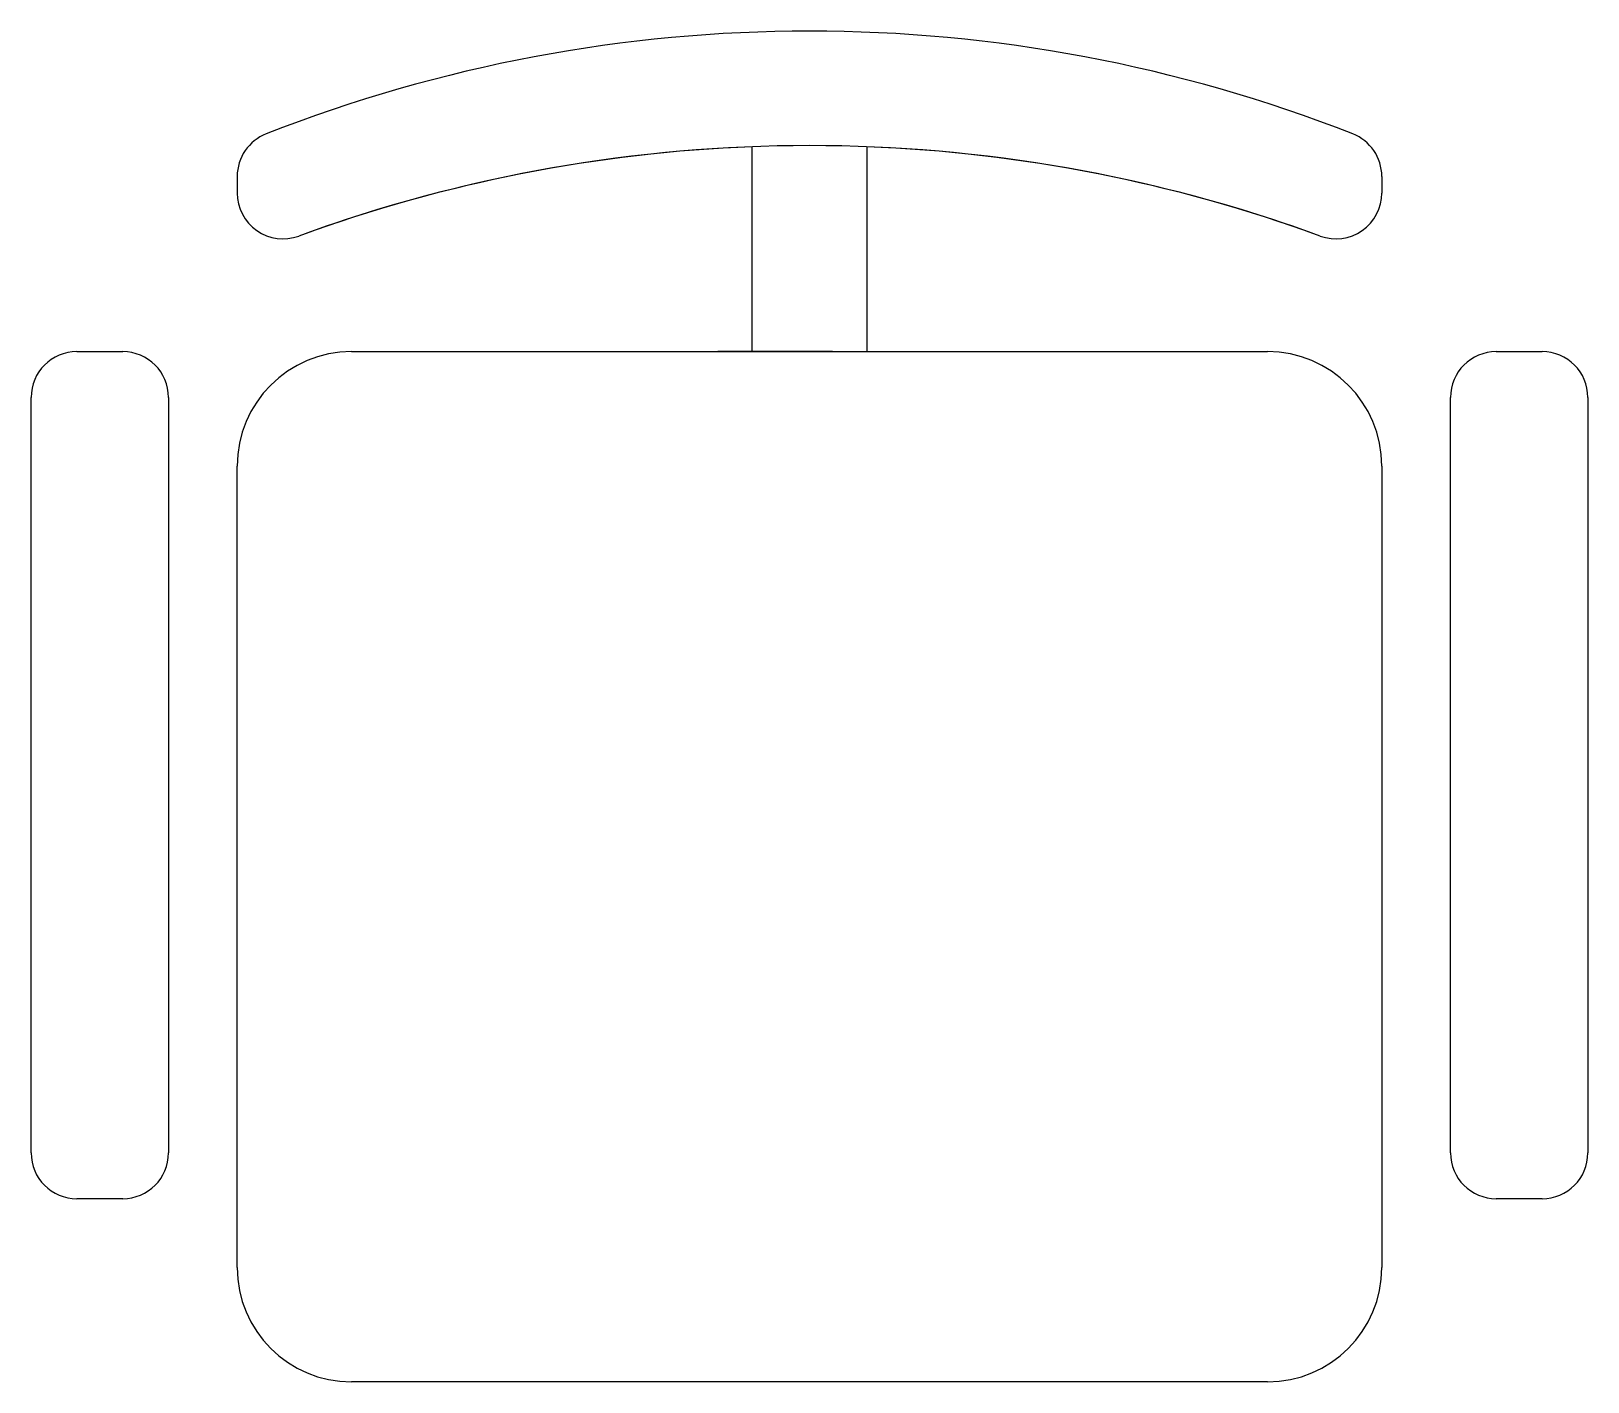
# Model space of a CAD drawing. Extents: x 127 to 195, y 201 to 260.
import ezdxf

# ---------------------------------------------------------------- set-up
doc = ezdxf.new("R2010")
doc.units = 0
doc.header["$LTSCALE"] = 7.5
doc.layers.get('0').update_dxf_attribs({"color": 3, "linetype": 'CONTINUOUS'})

msp = doc.modelspace()

# ---------------------------------------------------------------- linework, layer by layer
at = {"color": 0}
for p, q in [((158.5, 246), (158.5, 254.952)), ((158.5, 246), (158.5, 254.952)), ((163.5, 254.952), (163.5, 246)), ((163.5, 254.952), (163.5, 246)), ((136, 253.652), (136, 252.929)), ((136, 253.652), (136, 252.929)), ((186, 253.652), (186, 252.929)), ((186, 253.652), (186, 252.929)), ((129, 246), (131, 246)), ((129, 246), (131, 246)), ((141, 246), (158.5, 246)), ((141, 246), (181, 246)), ((158.5, 246), (157, 246)), ((162, 246), (157, 246)), ((163.5, 246), (181, 246)), ((191, 246), (193, 246)), ((191, 246), (193, 246)), ((127, 211), (127, 244)), ((127, 211), (127, 244)), ((133, 244), (133, 211)), ((133, 244), (133, 211)), ((189, 211), (189, 244)), ((189, 211), (189, 244)), ((195, 244), (195, 211)), ((195, 244), (195, 211)), ((136, 206), (136, 241)), ((136, 206), (136, 241)), ((186, 241), (186, 206)), ((186, 241), (186, 206)), ((131, 209), (129, 209)), ((131, 209), (129, 209)), ((193, 209), (191, 209)), ((193, 209), (191, 209)), ((181, 201), (141, 201)), ((181, 201), (141, 201))]:
    msp.add_line(p, q, dxfattribs=at)
for centre, radius, start, end in [((161, 195), 65, 68.58753, 111.41247), ((161, 195), 65, 68.58753, 111.41247), ((138, 253.652), 2, 111.41247, 180), ((138, 253.652), 2, 111.41247, 180), ((161, 190), 65, 69.92295, 110.07705), ((184, 253.652), 2, 0, 68.58753), ((184, 253.652), 2, 0, 68.58753), ((161, 190), 65, 92.20423, 110.07705), ((161, 190), 65, 69.92295, 87.79577), ((138, 252.929), 2, 180, 290.07705), ((138, 252.929), 2, 180, 290.07705), ((184, 252.929), 2, 249.92295, 0), ((184, 252.929), 2, 249.92295, 0), ((129, 244), 2, 90, 180), ((129, 244), 2, 90, 180), ((131, 244), 2, 0, 90), ((131, 244), 2, 0, 90), ((141, 241), 5, 90, 180), ((141, 241), 5, 90, 180), ((181, 241), 5, 0, 90), ((181, 241), 5, 0, 90), ((191, 244), 2, 90, 180), ((191, 244), 2, 90, 180), ((193, 244), 2, 0, 90), ((193, 244), 2, 0, 90), ((129, 211), 2, 180, 270), ((129, 211), 2, 180, 270), ((131, 211), 2, 270, 0), ((131, 211), 2, 270, 0), ((191, 211), 2, 180, 270), ((191, 211), 2, 180, 270), ((193, 211), 2, 270, 0), ((193, 211), 2, 270, 0), ((141, 206), 5, 180, 270), ((141, 206), 5, 180, 270), ((181, 206), 5, 270, 0), ((181, 206), 5, 270, 0)]:
    msp.add_arc(centre, radius, start, end, dxfattribs=at)

doc.saveas('drawing.dxf')
